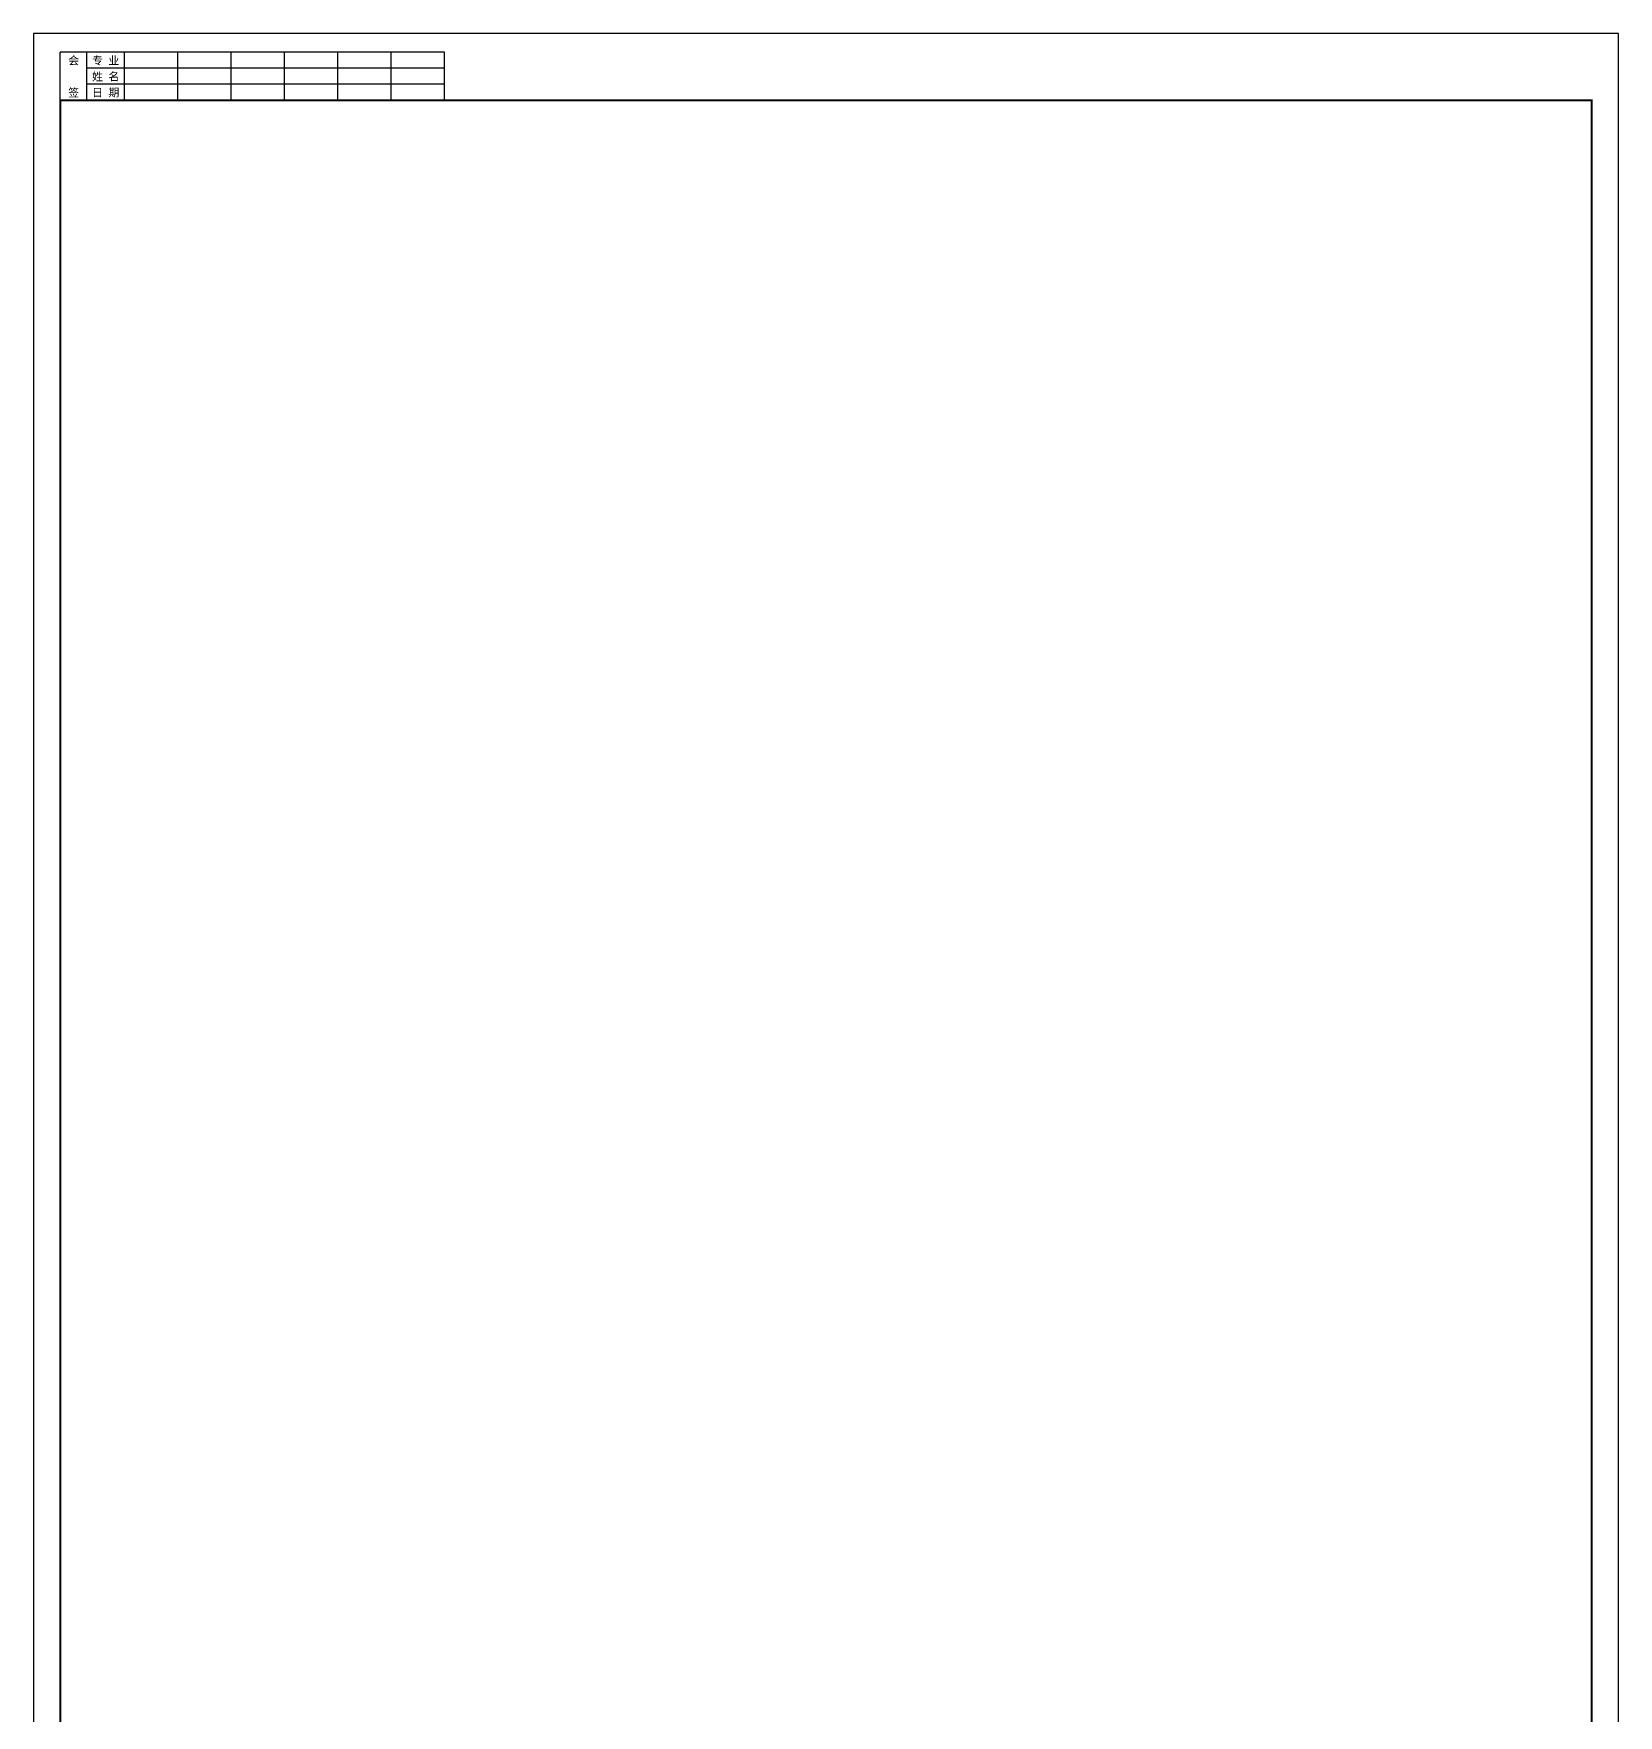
# Model space of a CAD drawing. Extents: x 0 to 594, y 0 to 1261.
# Drawn here: x 0 to 594, y 630 to 1261 of the extents above; entities that cross this region are included whole.
import ezdxf
from ezdxf.enums import TextEntityAlignment as Align

# ---------------------------------------------------------------- set-up
doc = ezdxf.new("R2010")
doc.units = 0
doc.header["$MEASUREMENT"] = 0
doc.layers.get('0').update_dxf_attribs({"linetype": 'CONTINUOUS'})
doc.styles.add('HUALUC', font='SimSun.ttf')

msp = doc.modelspace()

# ---------------------------------------------------------------- linework, layer by layer
for p, q in [((0, 1261), (0, 0)), ((594, 1261), (0, 1261)), ((594, 1261), (0, 1261)), ((594, 0), (594, 1261)), ((154, 1254), (10, 1254)), ((10, 1236), (10, 1254)), ((20, 1236), (20, 1254)), ((34, 1236), (34, 1254)), ((54, 1236), (54, 1254)), ((74, 1236), (74, 1254)), ((94, 1236), (94, 1254)), ((114, 1236), (114, 1254)), ((134, 1236), (134, 1254)), ((154, 1236), (154, 1254)), ((154, 1248), (20, 1248)), ((154, 1242), (20, 1242)), ((584, 1236), (584, 1236))]:
    msp.add_line(p, q)
at = {"const_width": 0.8}
msp.add_lwpolyline([(10, 1236), (584, 1236), (584, 10), (10, 10)], close=True, dxfattribs=at)

# ---------------------------------------------------------------- texts
at = {"style": 'HUALUC'}
for s, p in [('会', (15, 1251)), ('专 业', (27, 1251)), ('姓 名', (27, 1245)), ('签', (15, 1239)), ('日 期', (27, 1239))]:
    msp.add_text(s, height=3, dxfattribs=at).set_placement(p, align=Align.MIDDLE)

doc.saveas('drawing.dxf')
